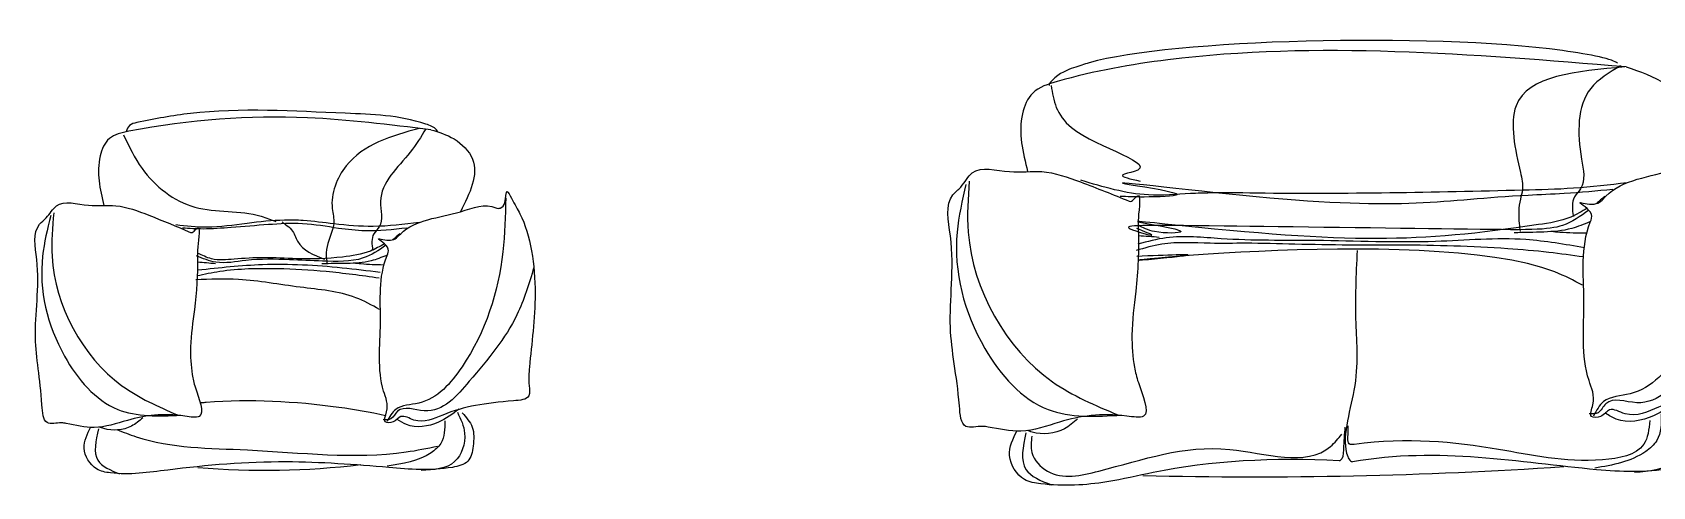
# Model space of a CAD drawing. Header units: metres. Extents: x 310.8 to 324.9, y 159.2 to 165.
# Drawn here: x 314.228 to 317.762, y 163.96 to 164.95 of the extents above; entities that cross this region are included whole.
import ezdxf

# ---------------------------------------------------------------- set-up
doc = ezdxf.new("R2010")
doc.units = ezdxf.units.M
doc.layers.add('02', color=2, linetype='Continuous')

# ---------------------------------------------------------------- blocks, each defined once
blk = doc.blocks.new('sofa1')
at = {"layer": '02', "color": 7}
blk.add_arc((-0.0309, 1.7993), 1.7995, 265.3222, 276.6481, dxfattribs=at)
for points, knots in [([(0.3455, 0.7374), (0.3448, 0.7389), (0.3393, 0.7475), (0.2685, 0.774), (0.093, 0.7784), (-0.1252, 0.7929), (-0.2757, 0.7652), (-0.328, 0.7539), (-0.333, 0.743), (-0.3342, 0.7376)], [17.99656, 17.99656, 17.99656, 17.99656, 24.654541, 59.355785, 289.542515, 728.551681, 882.30278, 904.288941, 924.788376, 924.788376, 924.788376, 924.788376]), ([(0.3301, 0.7421), (0.2401, 0.7531), (0.0198, 0.78), (-0.2076, 0.7637), (-0.3749, 0.7294), (-0.4026, 0.6625), (-0.3912, 0.6126), (-0.383, 0.5768)], [0, 0, 0, 0, 270.039046, 660.818296, 706.148491, 749.09312, 857.535712, 857.535712, 857.535712, 857.535712]), ([(0.3059, 0.7451), (0.2438, 0.7287), (0.1501, 0.7008), (0.1073, 0.5916), (0.1212, 0.5425), (0.111, 0.5086), (0.0995, 0.4804), (0.103, 0.4571), (0.1037, 0.452)], [14.22546, 14.22546, 14.22546, 14.22546, 248.732969, 375.734785, 418.155281, 441.003934, 511.971111, 531.951261, 531.951261, 531.951261, 531.951261]), ([(0.3193, 0.7442), (0.3089, 0.7269), (0.2771, 0.6743), (0.2046, 0.6148), (0.2297, 0.5381), (0.1991, 0.5119), (0.2018, 0.492), (0.2035, 0.4789)], [0, 0, 0, 0, 61.206725, 186.909798, 242.281131, 261.367916, 297.674339, 297.674339, 297.674339, 297.674339]), ([(-0.3399, 0.7313), (-0.328, 0.7059), (-0.2959, 0.6375), (-0.1878, 0.5532), (-0.074, 0.5691), (-0.0181, 0.5461), (-0.0074, 0.5417)], [0, 0, 0, 0, 84.128374, 226.606846, 372.740818, 407.162137, 407.162137, 407.162137, 407.162137]), ([(0.3301, 0.7421), (0.3476, 0.7369), (0.384, 0.7261), (0.4451, 0.664), (0.4151, 0.6035), (0.3951, 0.5633)], [0, 0, 0, 0, 54.75336, 114.202099, 231.89639, 231.89639, 231.89639, 231.89639]), ([(0.4721, 0.5716), (0.449, 0.583), (0.374, 0.5502), (0.2881, 0.5469), (0.2473, 0.495), (0.1992, 0.5114), (0.2436, 0.4872), (0.215, 0.4245), (0.2264, 0.3223), (0.2111, 0.2024), (0.2413, 0.1381), (0.2238, 0.102), (0.2517, 0.1026), (0.2655, 0.1243), (0.3059, 0.0974), (0.388, 0.1371), (0.4572, 0.1473), (0.5493, 0.1539), (0.5427, 0.1918), (0.5481, 0.2628), (0.5664, 0.3869), (0.546, 0.5272), (0.5112, 0.582), (0.4934, 0.6179), (0.4948, 0.5837), (0.4846, 0.5706), (0.475, 0.5702), (0.4721, 0.5716)], [0, 0, 0, 0, 77.460003, 216.616316, 242.592133, 269.122461, 299.684216, 314.285274, 461.198871, 610.330928, 656.503493, 678.239857, 695.053548, 715.711324, 745.377151, 808.970842, 966.326307, 1001.970526, 1023.57377, 1064.379851, 1225.490641, 1402.032064, 1440.74303, 1458.055816, 1482.535402, 1497.909181, 1507.517005, 1507.517005, 1507.517005, 1507.517005]), ([(-0.1942, 0.5183), (-0.2243, 0.5312), (-0.2765, 0.5532), (-0.352, 0.5815), (-0.4175, 0.5721), (-0.483, 0.5931), (-0.5037, 0.5519), (-0.5404, 0.5253), (-0.5178, 0.4216), (-0.5423, 0.2928), (-0.5191, 0.1899), (-0.5156, 0.095), (-0.4817, 0.1046), (-0.4484, 0.0991), (-0.3996, 0.086), (-0.3135, 0.1167), (-0.2456, 0.1257), (-0.1551, 0.1085), (-0.1827, 0.1717), (-0.1923, 0.217), (-0.1962, 0.277), (-0.1826, 0.3574), (-0.177, 0.4383), (-0.1796, 0.4861), (-0.1694, 0.5462), (-0.1889, 0.516), (-0.1942, 0.5183)], [0, 0, 0, 0, 98.119314, 172.692831, 232.74173, 302.439842, 336.564454, 356.938938, 433.9005, 604.32596, 751.710052, 791.94977, 823.175241, 833.763328, 895.231785, 969.223567, 1095.182377, 1126.407804, 1189.552352, 1219.244305, 1279.445255, 1361.374944, 1471.895911, 1498.299857, 1539.176597, 1556.493818, 1556.493818, 1556.493818, 1556.493818]), ([(0.4937, 0.5937), (0.4928, 0.5543), (0.4899, 0.4259), (0.4373, 0.2624), (0.3331, 0.1415), (0.2544, 0.1423), (0.2403, 0.116), (0.2348, 0.1058)], [0, 0, 0, 0, 117.963525, 384.177235, 507.385496, 559.123739, 591.832875, 591.832875, 591.832875, 591.832875]), ([(-0.4985, 0.555), (-0.5059, 0.5256), (-0.5317, 0.4236), (-0.4938, 0.2607), (-0.3686, 0.1137), (-0.2634, 0.1177), (-0.2153, 0.1195)], [0, 0, 0, 0, 90.463322, 313.709381, 477.58989, 615.534186, 615.534186, 615.534186, 615.534186]), ([(-0.4922, 0.5611), (-0.495, 0.5295), (-0.5072, 0.3915), (-0.4048, 0.2001), (-0.2644, 0.1386), (-0.2224, 0.1202)], [0, 0, 0, 0, 95.162541, 415.634162, 552.498185, 552.498185, 552.498185, 552.498185]), ([(0.3048, 0.5397), (0.2715, 0.5356), (0.2097, 0.5281), (0.125, 0.5354), (0.0609, 0.5446), (-0.0027, 0.5455), (-0.0727, 0.5387), (-0.1515, 0.5258), (-0.2033, 0.5319), (-0.2257, 0.5346)], [0, 0, 0, 0, 100.470543, 186.24085, 253.832864, 294.62969, 376.629754, 464.933143, 532.371288, 532.371288, 532.371288, 532.371288]), ([(0.2782, 0.5278), (0.2479, 0.5244), (0.1981, 0.5188), (0.1221, 0.5273), (0.0523, 0.5403), (-0.0264, 0.5352), (-0.0985, 0.5295), (-0.161, 0.5244), (-0.1965, 0.5266), (-0.2114, 0.5275)], [0, 0, 0, 0, 91.226814, 149.43917, 228.780747, 303.329124, 384.737847, 446.227102, 491.145097, 491.145097, 491.145097, 491.145097]), ([(0.0059, 0.5415), (0.0084, 0.5395), (0.0155, 0.534), (0.0308, 0.5228), (0.0415, 0.4826), (0.0745, 0.4693), (0.0981, 0.4598)], [0, 0, 0, 0, 9.545165, 27.144843, 55.323571, 125.754264, 125.754264, 125.754264, 125.754264]), ([(0.2323, 0.4902), (0.2168, 0.4784), (0.1757, 0.4527), (0.0992, 0.4555), (0.0147, 0.4592), (-0.0629, 0.4612), (-0.1325, 0.4469), (-0.1671, 0.4613), (-0.1811, 0.4671)], [49.606189, 49.606189, 49.606189, 49.606189, 124.052713, 239.571345, 333.3214, 456.942517, 542.38691, 600.329448, 600.329448, 600.329448, 600.329448]), ([(0.2294, 0.4936), (0.2193, 0.4878), (0.1911, 0.4718), (0.1248, 0.4615), (0.0472, 0.4591), (-0.032, 0.4647), (-0.0931, 0.4606), (-0.1436, 0.4558), (-0.1684, 0.4683), (-0.1784, 0.4733)], [0, 0, 0, 0, 34.784722, 96.680299, 197.590449, 268.789183, 333.556229, 382.841802, 415.787105, 415.787105, 415.787105, 415.787105]), ([(0.2339, 0.4682), (0.2227, 0.4637), (0.1953, 0.4527), (0.1468, 0.4501), (0.1109, 0.4501), (0.0924, 0.4501)], [0, 0, 0, 0, 35.877327, 88.238866, 143.862719, 143.862719, 143.862719, 143.862719]), ([(0.2174, 0.4185), (0.1789, 0.4239), (0.1055, 0.4341), (-0.0105, 0.4403), (-0.1055, 0.4389), (-0.1633, 0.4268), (-0.1799, 0.4233)], [0, 0, 0, 0, 116.562185, 222.194747, 348.713424, 399.44985, 399.44985, 399.44985, 399.44985]), ([(0.2197, 0.4309), (0.1922, 0.4343), (0.1072, 0.4449), (-0.0261, 0.4524), (-0.1307, 0.4409), (-0.1776, 0.4357)], [0, 0, 0, 0, 83.197881, 257.096688, 398.574785, 398.574785, 398.574785, 398.574785]), ([(0.227, 0.4471), (0.2106, 0.4475), (0.1888, 0.448), (0.1673, 0.4505), (0.1619, 0.4511)], [0, 0, 0, 0, 49.041708, 65.204045, 65.204045, 65.204045, 65.204045]), ([(0.5552, 0.4416), (0.5444, 0.4063), (0.516, 0.3131), (0.4311, 0.2141), (0.3436, 0.1095), (0.2624, 0.1449), (0.2465, 0.109), (0.2326, 0.1098), (0.2266, 0.1101)], [0, 0, 0, 0, 109.234448, 287.695503, 405.349205, 463.335984, 485.328257, 502.01401, 502.01401, 502.01401, 502.01401]), ([(0.2183, 0.3502), (0.2015, 0.3597), (0.1484, 0.3894), (0.0406, 0.3966), (-0.0746, 0.4189), (-0.151, 0.4162), (-0.1821, 0.4151)], [0, 0, 0, 0, 57.385661, 181.233526, 316.53682, 409.693452, 409.693452, 409.693452, 409.693452]), ([(0.2313, 0.1182), (0.198, 0.1266), (0.0684, 0.1477), (-0.0671, 0.1552), (-0.167, 0.1467), (-0.1708, 0.1464)], [89.052228, 89.052228, 89.052228, 89.052228, 222.96578, 599.021538, 613.61065, 613.61065, 613.61065, 613.61065]), ([(0.3989, 0.1248), (0.4076, 0.115), (0.4259, 0.0945), (0.4239, 0.0551), (0.4159, 0.0141), (0.34, -0.0033), (0.2122, 0.0084), (0.0024, 0.0242), (-0.1993, 0.0076), (-0.3371, -0.0128), (-0.4074, 0.0007), (-0.4351, 0.0476), (-0.419, 0.0792), (-0.4112, 0.0945)], [0, 0, 0, 0, 37.68612, 79.329981, 114.371605, 150.403308, 289.028167, 513.709372, 772.450908, 897.464887, 929.06844, 981.344349, 1030.433254, 1030.433254, 1030.433254, 1030.433254]), ([(-0.2976, 0.114), (-0.3056, 0.1073), (-0.329, 0.0875), (-0.3673, 0.0846), (-0.3892, 0.0928), (-0.3923, 0.094)], [0, 0, 0, 0, 30.899292, 91.483063, 101.255961, 101.255961, 101.255961, 101.255961]), ([(0.3611, 0.1078), (0.3608, 0.09), (0.3604, 0.0618), (0.3125, 0.0205), (0.2689, 0.0138), (0.2352, 0.0086)], [0, 0, 0, 0, 50.323859, 79.58324, 179.713928, 179.713928, 179.713928, 179.713928]), ([(0.392, 0.133), (0.3778, 0.1224), (0.345, 0.0979), (0.2898, 0.0895), (0.2636, 0.1064), (0.2572, 0.1106)], [0, 0, 0, 0, 53.565828, 123.379729, 146.192886, 146.192886, 146.192886, 146.192886]), ([(0.3883, 0.126), (0.3955, 0.1113), (0.4122, 0.0768), (0.3883, 0.0035), (0.337, 0.0006), (0.3095, -0.0009)], [0, 0, 0, 0, 48.420524, 113.829041, 189.16124, 189.16124, 189.16124, 189.16124]), ([(-0.3947, 0.0898), (-0.4005, 0.0642), (-0.4111, 0.0175), (-0.3681, -0.0002), (-0.3488, -0.0082)], [0, 0, 0, 0, 68.252622, 123.969332, 123.969332, 123.969332, 123.969332]), ([(-0.3547, 0.0885), (-0.3406, 0.0829), (-0.2508, 0.047), (-0.0343, 0.0493), (0.1861, 0.0202), (0.3224, 0.0476), (0.3452, 0.0522)], [0, 0, 0, 0, 45.169023, 289.470004, 635.876796, 705.598095, 705.598095, 705.598095, 705.598095])]:
    blk.add_open_spline(points, degree=3, knots=knots, dxfattribs=at)
for points in [[(0.2627, 0.5152), (0.2575, 0.5108), (0.2523, 0.5063), (0.2471, 0.502)], [(-0.1783, 0.4541), (-0.1654, 0.4529), (-0.1525, 0.4517), (-0.1396, 0.4505)]]:
    blk.add_open_spline(points, degree=3, dxfattribs=at)
blk = doc.blocks.new('sofa2')
at = {"layer": '02', "color": 7, "extrusion": (0, 0, -1)}
blk.add_ellipse((-0.2159, 10.2645), major_axis=(10.2642, 0.2292), ratio=1, start_param=1.52737, end_param=1.616814, dxfattribs=at)
at = {"layer": '02', "color": 7}
for points, knots in [([(0.5757, 0.8999), (0.5686, 0.9084), (0.2801, 0.9706), (-0.4327, 0.9506), (-0.6072, 0.8912), (-0.6442, 0.8784), (-0.665, 0.8537), (-0.6639, 0.8514)], [0, 0, 0, 0, 127.50928, 732.614955, 770.548522, 809.419481, 817.699888, 817.699888, 817.699888, 817.699888]), ([(0.595, 0.892), (0.2575, 0.9199), (-0.163, 0.9546), (-0.5827, 0.8802), (-0.7027, 0.8432), (-0.7357, 0.7645), (-0.721, 0.7059), (-0.7106, 0.6638)], [0, 0, 0, 0, 1111.270695, 1384.15626, 1449.73045, 1505.502696, 1646.33723, 1646.33723, 1646.33723, 1646.33723]), ([(0.5921, 0.892), (0.486, 0.8828), (0.3186, 0.8682), (0.356, 0.6966), (0.3718, 0.6298), (0.3603, 0.5935), (0.3596, 0.5624), (0.3629, 0.5388), (0.3637, 0.5329)], [0, 0, 0, 0, 280.085603, 441.728609, 484.149105, 506.997759, 566.365328, 586.345478, 586.345478, 586.345478, 586.345478]), ([(0.5824, 0.8942), (0.5579, 0.8797), (0.4868, 0.8375), (0.4887, 0.7235), (0.5087, 0.6362), (0.4742, 0.6047), (0.4775, 0.5815), (0.4797, 0.5663)], [0, 0, 0, 0, 90.246293, 262.71043, 334.621253, 359.409286, 406.560484, 406.560484, 406.560484, 406.560484]), ([(0.595, 0.892), (0.6249, 0.8821), (0.6766, 0.8648), (0.7588, 0.7885), (0.7247, 0.7166), (0.702, 0.6688)], [0, 0, 0, 0, 105.792047, 182.998201, 335.84793, 335.84793, 335.84793, 335.84793]), ([(-0.6593, 0.8513), (-0.6542, 0.8193), (-0.6409, 0.7352), (-0.4016, 0.6757), (-0.5211, 0.6555), (-0.4864, 0.6478), (-0.4652, 0.6431)], [0, 0, 0, 0, 113.065318, 298.102295, 326.758206, 371.461218, 371.461218, 371.461218, 371.461218]), ([(0.7918, 0.6801), (0.7645, 0.6929), (0.6776, 0.653), (0.5772, 0.6474), (0.5306, 0.586), (0.4741, 0.6042), (0.5264, 0.5768), (0.4943, 0.5029), (0.5097, 0.3838), (0.4942, 0.2433), (0.5308, 0.1688), (0.511, 0.1262), (0.5437, 0.1275), (0.5593, 0.1531), (0.6071, 0.1225), (0.7023, 0.1705), (0.783, 0.1839), (0.8905, 0.1935), (0.882, 0.2376), (0.8868, 0.3207), (0.9058, 0.4661), (0.8791, 0.6297), (0.8373, 0.6929), (0.8158, 0.7346), (0.8181, 0.6946), (0.8065, 0.6792), (0.7952, 0.6785), (0.7918, 0.6801)], [0, 0, 0, 0, 100.597406, 281.319891, 315.054718, 349.509689, 389.200281, 408.162693, 598.959573, 792.637569, 852.601939, 880.830983, 902.666946, 929.495226, 968.022274, 1050.611483, 1254.96923, 1301.260424, 1329.316584, 1382.311494, 1591.546287, 1820.820862, 1871.094845, 1893.578982, 1925.370652, 1945.336599, 1957.814292, 1957.814292, 1957.814292, 1957.814292]), ([(-0.4888, 0.5993), (-0.5242, 0.6137), (-0.5856, 0.6384), (-0.6745, 0.6699), (-0.7508, 0.6576), (-0.8278, 0.6809), (-0.8511, 0.6324), (-0.8935, 0.6005), (-0.8649, 0.4797), (-0.891, 0.3288), (-0.8618, 0.2089), (-0.8559, 0.0981), (-0.8163, 0.11), (-0.7773, 0.1042), (-0.7201, 0.09), (-0.62, 0.1276), (-0.5409, 0.1395), (-0.4347, 0.1211), (-0.4683, 0.1945), (-0.4804, 0.2473), (-0.4862, 0.3172), (-0.4719, 0.4115), (-0.467, 0.5061), (-0.471, 0.562), (-0.4603, 0.6324), (-0.4825, 0.5967), (-0.4888, 0.5993)], [0, 0, 0, 0, 127.427681, 224.276404, 302.261986, 392.779016, 437.096694, 463.557063, 563.507143, 784.838909, 976.246821, 1028.506194, 1069.058754, 1082.809516, 1162.638681, 1258.731906, 1422.314775, 1462.867277, 1544.873185, 1583.434163, 1661.617215, 1768.019408, 1911.553131, 1945.84397, 1998.930645, 2021.420543, 2021.420543, 2021.420543, 2021.420543]), ([(0.8166, 0.7063), (0.8163, 0.6602), (0.8155, 0.5102), (0.7573, 0.318), (0.638, 0.1746), (0.546, 0.174), (0.5301, 0.143), (0.5239, 0.1309)], [0, 0, 0, 0, 153.199383, 498.931474, 658.942203, 726.134726, 768.614124, 768.614124, 768.614124, 768.614124]), ([(-0.8378, 0.6433), (-0.8405, 0.6063), (-0.8519, 0.4448), (-0.7284, 0.2232), (-0.5631, 0.1541), (-0.5137, 0.1335)], [0, 0, 0, 0, 123.587716, 539.784626, 717.53011, 717.53011, 717.53011, 717.53011]), ([(0.597, 0.6394), (0.5581, 0.6348), (0.4825, 0.6259), (0.2128, 0.6194), (-0.058, 0.6133), (-0.2998, 0.6183), (-0.3784, 0.6148), (-0.4673, 0.6067), (-0.5456, 0.6302), (-0.5943, 0.6448)], [0, 0, 0, 0, 130.481225, 253.633351, 898.47273, 1034.014316, 1058.876431, 1161.043602, 1328.287173, 1328.287173, 1328.287173, 1328.287173]), ([(0.5661, 0.6249), (0.531, 0.6216), (0.4699, 0.6157), (0.2025, 0.6055), (0.0816, 0.5661), (-0.6453, 0.659), (-0.3307, 0.6114), (-0.4566, 0.6075), (-0.4935, 0.6091), (-0.5091, 0.6097)], [0, 0, 0, 0, 118.476382, 205.76869, 865.568864, 1169.272767, 1282.511113, 1362.367287, 1420.702346, 1420.702346, 1420.702346, 1420.702346]), ([(-0.8451, 0.636), (-0.8532, 0.6015), (-0.8812, 0.4818), (-0.8336, 0.2922), (-0.6844, 0.1229), (-0.5615, 0.1298), (-0.5053, 0.1329)], [0, 0, 0, 0, 117.484834, 407.414781, 620.246611, 799.395046, 799.395046, 799.395046, 799.395046]), ([(0.5132, 0.58), (0.4953, 0.5659), (0.4478, 0.5351), (0.3583, 0.5369), (-0.4377, 0.5471), (-0.5284, 0.5479), (-0.4152, 0.5171), (-0.4559, 0.5332), (-0.4724, 0.5397)], [49.606189, 49.606189, 49.606189, 49.606189, 124.052713, 239.571345, 333.3214, 456.942517, 542.38691, 600.329448, 600.329448, 600.329448, 600.329448]), ([(0.5098, 0.584), (0.4981, 0.577), (0.4656, 0.5576), (0.1498, 0.5088), (-0.0115, 0.5064), (-0.5244, 0.5615), (-0.3194, 0.5309), (-0.4334, 0.5278), (-0.4591, 0.5415), (-0.4694, 0.547)], [0, 0, 0, 0, 45.174964, 125.558829, 1031.145926, 1097.383053, 1205.658022, 1269.66526, 1312.451368, 1312.451368, 1312.451368, 1312.451368]), ([(0.4997, 0.4162), (0.4808, 0.4263), (0.2249, 0.5635), (-0.7562, 0.4393), (-0.3224, 0.4853), (-0.4085, 0.4816), (-0.4725, 0.4789)], [0, 0, 0, 0, 74.526832, 1008.506099, 1049.984337, 1170.966975, 1170.966975, 1170.966975, 1170.966975]), ([(0.5155, 0.5544), (0.5026, 0.5489), (0.4707, 0.5355), (0.414, 0.5315), (0.3721, 0.5308), (0.3505, 0.5304)], [0, 0, 0, 0, 46.593931, 114.59593, 186.8347, 186.8347, 186.8347, 186.8347]), ([(0.5078, 0.5296), (0.4887, 0.5297), (0.4633, 0.5299), (0.438, 0.5324), (0.4317, 0.533)], [0, 0, 0, 0, 63.690529, 84.680578, 84.680578, 84.680578, 84.680578]), ([(0.5017, 0.4777), (0.4765, 0.4812), (0.4216, 0.4889), (0.2883, 0.5001), (0.1427, 0.5044), (-0.012, 0.503), (-0.1241, 0.5053), (-0.2251, 0.5083), (-0.3217, 0.5062), (-0.403, 0.5126), (-0.4554, 0.4971), (-0.4739, 0.4916)], [0, 0, 0, 0, 84.789669, 184.733607, 445.9307, 569.81752, 700.359946, 819.842709, 906.121054, 1023.391946, 1087.239307, 1087.239307, 1087.239307, 1087.239307]), ([(0.5037, 0.4976), (0.4613, 0.5051), (0.354, 0.524), (0.1578, 0.5055), (-0.0639, 0.5158), (-0.259, 0.5121), (-0.3903, 0.5272), (-0.4494, 0.5111), (-0.4699, 0.5055)], [0, 0, 0, 0, 142.976238, 362.035172, 651.850347, 881.968419, 1014.722732, 1085.027371, 1085.027371, 1085.027371, 1085.027371]), ([(0.8916, 0.5298), (0.8797, 0.4883), (0.8483, 0.3789), (0.7511, 0.2615), (0.6509, 0.1374), (0.5553, 0.1772), (0.5375, 0.1348), (0.5212, 0.1355), (0.5142, 0.1358)], [0, 0, 0, 0, 141.86292, 373.630524, 526.427539, 601.735045, 630.296438, 651.966247, 651.966247, 651.966247, 651.966247]), ([(0.0082, 0.4917), (0.0056, 0.4388), (0.001, 0.3414), (0.0156, 0.2078), (-0.0294, 0.0746), (-0.0082, 0.0337), (-0.0036, 0.0316), (-0.0021, 0.0311)], [0, 0, 0, 0, 175.924574, 324.224602, 448.430744, 460.868212, 466.272512, 466.272512, 466.272512, 466.272512]), ([(0.7153, 0.1564), (0.7256, 0.1452), (0.7474, 0.1215), (0.7459, 0.0754), (0.7373, 0.0274), (0.649, 0.0056), (0.419, 0.0181), (0.1863, 0.0641), (-0.0021, 0.0311)], [0, 0, 0, 0, 48.943013, 103.025949, 148.534553, 195.328972, 375.361256, 945.044024, 945.044024, 945.044024, 945.044024]), ([(0.707, 0.1658), (0.6906, 0.1531), (0.6528, 0.1239), (0.5885, 0.1129), (0.5575, 0.1322), (0.5499, 0.1369)], [0, 0, 0, 0, 69.56601, 160.233414, 189.860891, 189.860891, 189.860891, 189.860891]), ([(0.7029, 0.1575), (0.7115, 0.1405), (0.7318, 0.1005), (0.7053, 0.0144), (0.6454, 0.01), (0.6134, 0.0077)], [0, 0, 0, 0, 62.883797, 147.829924, 245.663948, 245.663948, 245.663948, 245.663948]), ([(-0.6015, 0.1247), (-0.6106, 0.1167), (-0.6376, 0.0931), (-0.6823, 0.0889), (-0.7081, 0.0982), (-0.7117, 0.0994)], [0, 0, 0, 0, 40.128951, 118.809172, 131.501248, 131.501248, 131.501248, 131.501248]), ([(-0.0186, 0.1069), (-0.0198, 0.0918), (-0.0218, 0.0694), (-0.0225, 0.0356), (-0.0303, 0.0332), (-0.0312, 0.033)], [0, 0, 0, 0, 55.279979, 82.352953, 85.624213, 85.624213, 85.624213, 85.624213]), ([(0.6469, 0.1209), (0.6446, 0.1019), (0.6384, 0.0486), (0.4887, 0.0224), (0.2901, 0.0684), (0.1157, 0.0844), (-0.014, 0.0671), (-0.011, 0.0922), (-0.0113, 0.1048), (-0.0115, 0.1097)], [0, 0, 0, 0, 59.307287, 165.954693, 419.345723, 769.096628, 779.083152, 806.978354, 824.443145, 824.443145, 824.443145, 824.443145]), ([(0.6714, 0.1358), (0.6715, 0.115), (0.6715, 0.082), (0.6164, 0.0328), (0.5656, 0.0241), (0.5263, 0.0173)], [0, 0, 0, 0, 65.355661, 103.354857, 233.394712, 233.394712, 233.394712, 233.394712]), ([(-0.0312, 0.033), (-0.173, 0.0412), (-0.3506, 0.0309), (-0.5444, -0.0176), (-0.6451, -0.0236), (-0.7274, -0.01), (-0.7607, 0.0444), (-0.7425, 0.0816), (-0.7337, 0.0996)], [976.824593, 976.824593, 976.824593, 976.824593, 1441.856731, 1568.220499, 1730.576316, 1771.619892, 1839.510682, 1903.262507, 1903.262507, 1903.262507, 1903.262507]), ([(-0.7144, 0.0945), (-0.7207, 0.0644), (-0.7321, 0.0097), (-0.6815, -0.0102), (-0.6588, -0.0191)], [0, 0, 0, 0, 88.639768, 160.999132, 160.999132, 160.999132, 160.999132]), ([(-0.7013, 0.0872), (-0.7028, 0.075), (-0.7064, 0.0447), (-0.6535, -0.0121), (-0.4888, 0.024), (-0.3083, 0.0918), (-0.0885, 0.0139), (-0.0329, 0.082), (-0.025, 0.0917)], [0, 0, 0, 0, 39.91953, 98.394496, 223.226072, 544.597982, 789.382304, 830.009833, 830.009833, 830.009833, 830.009833])]:
    blk.add_open_spline(points, degree=3, knots=knots, dxfattribs=at)
for points in [[(0.5482, 0.6099), (0.5422, 0.6046), (0.5363, 0.5993), (0.5303, 0.5942)], [(-0.4689, 0.5246), (-0.4538, 0.5234), (-0.4387, 0.5223), (-0.4235, 0.5211)]]:
    blk.add_open_spline(points, degree=3, dxfattribs=at)

msp = doc.modelspace()

# ---------------------------------------------------------------- block references
for name, p in [('sofa2', (317.1095, 163.9827)), ('sofa1', (314.7668, 163.9957))]:
    msp.add_blockref(name, p)

doc.saveas('drawing.dxf')
